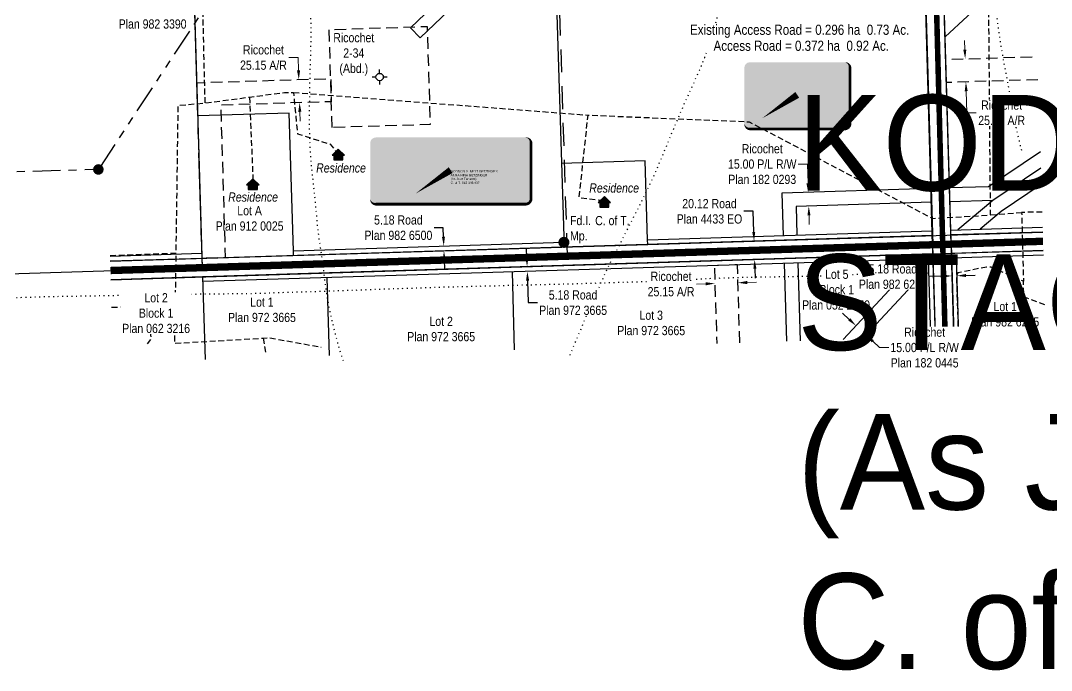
# Model space of a CAD drawing. Extents: x 628514 to 641832, y 5899000 to 5905480.
# Drawn here: x 637181 to 638303, y 5903304 to 5904011 of the extents above; entities that cross this region are included whole.
import ezdxf
from ezdxf.enums import TextEntityAlignment as Align

# ---------------------------------------------------------------- set-up
doc = ezdxf.new("R2018")
doc.units = 0
doc.header["$LTSCALE"] = 5
doc.header["$PDSIZE"] = 0.5
for name, pattern in [('foc-ACCESSROAD', [3.75, 2.5, -1.25]), ('foc-DOT', [1, 0.2, -0.8]), ('foc-DRILLPATH', [14.75, 6, -1.75, 1.75, -1.75, 1.75, -1.75]), ('foc-LSD', [8, 5, -3]), ('foc-QUARTERLINE', [33, 25, -3, 2, -3]), ('UG_PIPE', [1.875, 1.25, -0.625])]:
    doc.linetypes.add(name, pattern=pattern)
doc.layers.get('Defpoints').update_dxf_attribs({"color": 9})
for name, color, linetype in [('ABADATA-DRILL', 8, 'foc-DOT'), ('AS-OWNER', 7, 'Continuous'), ('AS-PIPE-UG', 44, 'UG_PIPE'), ('AS-POWER', 104, 'foc-POWER'), ('AS-RESIDENCE', 14, 'Continuous'), ('AS-ROADS', 254, 'Continuous'), ('AS-TELEPHONE', 224, 'foc-TEL'), ('F-AR', 190, 'foc-ACCESSROAD'), ('F-RW', 190, 'Continuous'), ('F-WS', 190, 'foc-ACCESSROAD'), ('F-WS-S', 190, 'Continuous'), ('L-AREAREQUIRED', 7, 'Continuous'), ('L-MON', 1, 'Continuous'), ('L-SEC', 7, 'Continuous'), ('L-SECQ', 8, 'foc-QUARTERLINE'), ('L-SECTION-LSD', 7, 'foc-LSD'), ('L-TITLEDB', 4, 'Continuous'), ('L-TITLEDB-T', 4, 'Continuous'), ('P-PDRILLPATH', 12, 'foc-DRILLPATH')]:
    doc.layers.add(name, color=color, linetype=linetype)
for name, color, linetype, lineweight in [('F-AR-T', 190, 'Continuous', 9), ('F-RW-T', 190, 'Continuous', 9), ('F-WS-T', 190, 'Continuous', 9)]:
    doc.layers.add(name, color=color, linetype=linetype, lineweight=lineweight)
doc.styles.add('100L', font='ARIALN.TTF', dxfattribs={"height": 11})
doc.styles.add('80CG', font='ARIALN.TTF', dxfattribs={"height": 10})
doc.styles.add('80L', font='ARIALN.TTF', dxfattribs={"height": 10})
doc.styles.add('foc-LtypeFont', font='ARIALN.TTF', dxfattribs={"height": 7.35})
doc.styles.get("Standard").update_dxf_attribs({"font": 'ARIALN.TTF'})
doc.linetypes.add('foc-POWER', pattern='A,6,-1,["P",foc-LtypeFont,S=0.2,R=0,X=-0.625,Y=-0.75],-1.24,4', length=12.24)
doc.linetypes.add('foc-POWER-NOLINE', pattern='A,0,-4,["P",foc-LtypeFont,S=0.2,R=0,X=-0.625,Y=-0.75],-8.24', length=12.24)
doc.linetypes.add('foc-TEL', pattern='A,2,-1,["T",foc-LtypeFont,S=0.2,R=0,X=-0.425,Y=-0.75],-1.24,8', length=12.24)
doc.linetypes.add('foc-TEL-NOLINE', pattern='A,0,-2,["T",foc-LtypeFont,S=0.2,R=0,X=-0.425,Y=-0.75],-10.24', length=12.24)
doc.dimstyles.new('Compass 5 000', dxfattribs={"dimscale": 5, "dimtxt": 9, "dimasz": 2, "dimexe": 0.2, "dimexo": 0.0625, "dimgap": 0.5, "dimtad": 0, "dimtih": 1, "dimtoh": 1, "dimzin": 0, "dimdsep": 46, "dimtxsty": '80CG', "dimcen": 0.1, "dimse1": 1, "dimse2": 1, "dimclrd": 256, "dimclrt": 256, "dimaunit": 1, "dimadec": 4, "dimazin": 0, "dimtfac": 0.06, "dimtofl": 0, "dimtmove": 0, "dimatfit": 1, "dimfxl": 0.2, "dimtolj": 1, "dimtzin": 0, "dimlwd": -1, "dimarcsym": 0})

# ---------------------------------------------------------------- blocks, each defined once
blk = doc.blocks.new('*D38')
at = {"layer": 'Defpoints', "color": 0, "transparency": 16777216}
for p in [(638038.4, 5903824.1), (638073.5, 5903825.2), (638074, 5903810.2)]:
    blk.add_point(p, dxfattribs=at)
at = {"layer": 'F-RW-T', "transparency": 16777216}
for p, q in [((638037.4, 5903854.8), (638027.4, 5903854.8)), ((638038.1, 5903834.1), (638037.4, 5903854.8)), ((638039.2, 5903799.1), (638039.5, 5903789.1))]:
    blk.add_line(p, q, dxfattribs=at)
for points in [[(638039.7, 5903834.1), (638036.4, 5903834), (638038.4, 5903824.1)], [(638040.8, 5903799.2), (638037.5, 5903799.1), (638038.9, 5903809.1)]]:
    blk.add_solid(points, dxfattribs=at)
at = {"layer": 'F-RW-T', "transparency": 16777216, "insert": (637988.3, 5903854.8), "char_height": 10, "attachment_point": 5, "style": '80CG'}
blk.add_mtext('\\A1;Ricochet\\P15.00 P/L R/W\\PPlan 182 0293', dxfattribs=at)
blk = doc.blocks.new('*D39')
at = {"layer": 'Defpoints', "color": 0, "transparency": 16777216}
for p in [(637641.8, 5903765.7), (637655.6, 5903766.2), (637655.8, 5903761)]:
    blk.add_point(p, dxfattribs=at)
at = {"layer": 'L-TITLEDB-T', "transparency": 16777216}
for p, q in [((637641.2, 5903785.7), (637631.2, 5903785.7)), ((637641.5, 5903775.7), (637641.2, 5903785.7)), ((637642.3, 5903750.6), (637642.6, 5903740.6))]:
    blk.add_line(p, q, dxfattribs=at)
for points in [[(637643.1, 5903775.8), (637639.8, 5903775.7), (637641.8, 5903765.7)], [(637643.9, 5903750.6), (637640.6, 5903750.5), (637642, 5903760.6)]]:
    blk.add_solid(points, dxfattribs=at)
at = {"layer": 'L-TITLEDB-T', "transparency": 16777216, "insert": (637592.4, 5903785.7), "char_height": 10, "attachment_point": 5, "style": '80CG'}
blk.add_mtext('\\A1;5.18 Road\\PPlan 982 6500', dxfattribs=at)
blk = doc.blocks.new('*D40')
at = {"layer": 'Defpoints', "color": 0, "transparency": 16777216}
for p in [(637713.6, 5903742.7), (637713.7, 5903737.5), (637732.7, 5903738.1)]:
    blk.add_point(p, dxfattribs=at)
at = {"layer": 'L-TITLEDB-T', "transparency": 16777216}
for p, q in [((637732.2, 5903753.3), (637731.9, 5903763.3)), ((637733, 5903728.1), (637733.7, 5903704.2)), ((637733.7, 5903704.2), (637743.7, 5903704.2))]:
    blk.add_line(p, q, dxfattribs=at)
for points in [[(637733.9, 5903753.3), (637730.5, 5903753.2), (637732.5, 5903743.3)], [(637734.7, 5903728.2), (637731.3, 5903728), (637732.7, 5903738.1)]]:
    blk.add_solid(points, dxfattribs=at)
at = {"layer": 'L-TITLEDB-T', "transparency": 16777216, "insert": (637782.5, 5903704.2), "char_height": 10, "attachment_point": 5, "style": '80CG', "bg_fill": 3, "box_fill_scale": 1.1, "bg_fill_color": 256, "bg_fill_true_color": 13158600, "bg_fill_transparency": 0}
blk.add_mtext('\\A1;5.18 Road\\PPlan 972 3665', dxfattribs=at)
blk = doc.blocks.new('*D44')
at = {"layer": 'Defpoints', "color": 0, "transparency": 16777216}
for p in [(637977.7, 5903771.1), (637979.4, 5903771.1), (637978.3, 5903751)]:
    blk.add_point(p, dxfattribs=at)
at = {"layer": 'L-TITLEDB-T', "transparency": 16777216}
for p, q in [((637978.4, 5903803.5), (637968.4, 5903803.5)), ((637979.1, 5903781.1), (637978.4, 5903803.5)), ((637980.3, 5903741), (637980.6, 5903731))]:
    blk.add_line(p, q, dxfattribs=at)
for points in [[(637980.7, 5903781.2), (637977.4, 5903781.1), (637979.4, 5903771.1)], [(637982, 5903741.1), (637978.6, 5903741), (637980, 5903751)]]:
    blk.add_solid(points, dxfattribs=at)
at = {"layer": 'L-TITLEDB-T', "transparency": 16777216, "insert": (637930.9, 5903803.5), "char_height": 10, "attachment_point": 5, "style": '80CG'}
blk.add_mtext('\\A1;20.12 Road\\PPlan 4433 EO', dxfattribs=at)
blk = doc.blocks.new('*U47')
h = blk.add_hatch(color=59)
edge = h.paths.add_edge_path()
edge.add_line((-51.5, -37), (51.5, -37))
edge.add_arc((51.5, -31), 6, 270, 360)
edge.add_line((57.5, -31), (57.5, 29.5))
edge.add_arc((51.5, 29.5), 6, 0, 90)
edge.add_line((51.5, 35.5), (-51.5, 35.5))
edge.add_arc((-51.5, 29.5), 6, 90, 180)
edge.add_line((-57.5, 29.5), (-57.5, -31))
edge.add_arc((-51.5, -31), 6, 180, 270)
at = {"color": 1, "flags": 128}
blk.add_lwpolyline([(-51.5, -37, 3, 3, 0), (51.5, -37, 3, 3, 0.414214), (57.5, -31, 3, 3, 0), (57.5, 29.5, 3, 0, 0.414214), (51.5, 35.5, 0, 0, 0), (-51.5, 35.5, 0, 0, 0.414214), (-57.5, 29.5, 0, 0, 0), (-57.5, -31, 0, 3, 0.414214)], format="xyseb", close=True, dxfattribs=at)
blk.add_lwpolyline([(-38.3, -25.6, 0, 7.5, 0), (0, 0, 0, 0, 0)], format="xyseb", dxfattribs=at)
at = {"color": 1, "lineweight": 30, "flags": 104}
blk.add_attdef('ENTER_TEXT', text='', height=10, dxfattribs=at).set_placement((-0.3, 0), align=Align.MIDDLE_CENTER)
blk = doc.blocks.new('*U64')
h = blk.add_hatch(color=59)
edge = h.paths.add_edge_path()
edge.add_line((-81.5, -37), (81.5, -37))
edge.add_arc((81.5, -31), 6, 270, 360)
edge.add_line((87.5, -31), (87.5, 29.5))
edge.add_arc((81.5, 29.5), 6, 0, 90)
edge.add_line((81.5, 35.5), (-81.5, 35.5))
edge.add_arc((-81.5, 29.5), 6, 90, 180)
edge.add_line((-87.5, 29.5), (-87.5, -31))
edge.add_arc((-81.5, -31), 6, 180, 270)
at = {"color": 1, "flags": 128}
blk.add_lwpolyline([(-81.5, -37, 3, 3, 0), (81.5, -37, 3, 3, 0.414214), (87.5, -31, 3, 3, 0), (87.5, 29.5, 3, 0, 0.414214), (81.5, 35.5, 0, 0, 0), (-81.5, 35.5, 0, 0, 0.414214), (-87.5, 29.5, 0, 0, 0), (-87.5, -31, 0, 3, 0.414214)], format="xyseb", close=True, dxfattribs=at)
blk.add_lwpolyline([(-38.3, -25.6, 0, 7.5, 0), (0, 0, 0, 0, 0)], format="xyseb", dxfattribs=at)
at = {"color": 1, "lineweight": 30, "flags": 104}
blk.add_attdef('ENTER_TEXT', text='', height=10, dxfattribs=at).set_placement((-0.3, 0), align=Align.MIDDLE_CENTER)
blk = doc.blocks.new('*D48')
at = {"layer": 'Defpoints', "color": 0, "transparency": 16777216}
for p in [(637484.1, 5903946.8), (637470.2, 5903946.3), (637471, 5903921.2)]:
    blk.add_point(p, dxfattribs=at)
at = {"layer": 'F-AR-T', "transparency": 16777216}
for p, q in [((637483.4, 5903970.7), (637473.4, 5903970.7)), ((637483.8, 5903956.8), (637483.4, 5903970.7)), ((637485.2, 5903911.6), (637485.5, 5903901.6))]:
    blk.add_line(p, q, dxfattribs=at)
for points in [[(637485.5, 5903956.8), (637482.1, 5903956.7), (637484.1, 5903946.8)], [(637486.9, 5903911.7), (637483.5, 5903911.6), (637484.9, 5903921.6)]]:
    blk.add_solid(points, dxfattribs=at)
at = {"layer": 'F-AR-T', "transparency": 16777216, "insert": (637445.6, 5903970.7), "char_height": 10, "attachment_point": 5, "style": '80CG'}
blk.add_mtext('\\A1;Ricochet\\P25.15 A/R', dxfattribs=at)
blk = doc.blocks.new('*D50')
at = {"layer": 'Defpoints', "color": 0, "transparency": 16777216}
for p in [(638227.2, 5903969.9), (638209.9, 5903944.2), (638228.1, 5903944.8)]:
    blk.add_point(p, dxfattribs=at)
at = {"layer": 'F-AR-T', "transparency": 16777216}
for p, q in [((638208.7, 5903979.3), (638208.4, 5903989.3)), ((638210.2, 5903934.2), (638211, 5903910.6)), ((638211, 5903910.6), (638221, 5903910.6))]:
    blk.add_line(p, q, dxfattribs=at)
for points in [[(638210.4, 5903979.4), (638207.1, 5903979.2), (638209.1, 5903969.3)], [(638211.9, 5903934.2), (638208.6, 5903934.1), (638209.9, 5903944.2)]]:
    blk.add_solid(points, dxfattribs=at)
at = {"layer": 'F-AR-T', "transparency": 16777216, "insert": (638248.8, 5903910.6), "char_height": 10, "attachment_point": 5, "style": '80CG', "bg_fill": 3, "box_fill_scale": 1.1, "bg_fill_color": 256, "bg_fill_true_color": 13158600, "bg_fill_transparency": 0}
blk.add_mtext('\\A1;Ricochet\\P25.15 A/R', dxfattribs=at)
blk = doc.blocks.new('GABD')
for p, q in [((-0.81, 0), (-1.62, 0)), ((0, 0.81), (0, 1.62)), ((1.62, 0), (0.81, 0)), ((0, -0.81), (0, -1.62))]:
    blk.add_line(p, q)
blk.add_circle((0, 0), 0.8)
blk = doc.blocks.new('res_occ')
for points in [[(0.1, 0.89), (-1.26, -0.37), (1.46, -0.37)], [(-0.9, -1.43), (1.1, -1.43), (1.1, -0.37), (-0.9, -0.37)]]:
    blk.add_hatch(color=14).paths.add_polyline_path(points)
at = {"color": 14}
for points in [[(0.1, 0.89), (-1.26, -0.37), (1.46, -0.37)], [(-0.9, -1.43), (1.1, -1.43), (1.1, -0.37), (-0.9, -0.37)]]:
    blk.add_lwpolyline(points, close=True, dxfattribs=at)
blk = doc.blocks.new('*D66')
at = {"layer": 'Defpoints', "color": 0, "transparency": 16777216}
for p in [(638200, 5903733.4), (638195, 5903727.1), (638200.2, 5903727.2)]:
    blk.add_point(p, dxfattribs=at)
at = {"layer": 'L-TITLEDB-T', "transparency": 16777216}
for p, q in [((638210, 5903733.7), (638220, 5903734)), ((638184.8, 5903733), (638169.2, 5903732.5))]:
    blk.add_line(p, q, dxfattribs=at)
for points in [[(638184.8, 5903734.7), (638184.9, 5903731.3), (638194.8, 5903733.3)], [(638209.9, 5903735.4), (638210, 5903732.1), (638200, 5903733.4)]]:
    blk.add_solid(points, dxfattribs=at)
at = {"layer": 'L-TITLEDB-T', "transparency": 16777216, "insert": (638130.4, 5903732.5), "char_height": 10, "attachment_point": 5, "style": '80CG', "bg_fill": 3, "box_fill_scale": 1.1, "bg_fill_color": 256, "bg_fill_true_color": 13158600, "bg_fill_transparency": 0}
blk.add_mtext('\\A1;5.18 Road\\PPlan 982 6285', dxfattribs=at)
blk = doc.blocks.new('fdia')
at = {"color": 255, "const_width": 1}
blk.add_lwpolyline([(-0.5, 0, 1), (0.5, 0, 1)], format="xyb", close=True, dxfattribs=at)
blk = doc.blocks.new('Fdiaa')
blk.add_blockref('fdia', (0, 0))
blk = doc.blocks.new('fdib')
at = {"color": 1, "const_width": 1.6}
blk.add_lwpolyline([(-0.4, 0, 1), (0.4, 0, 1)], format="xyb", close=True, dxfattribs=at)
at = {"color": 1}
blk.add_circle((0, 0), 0.8, dxfattribs=at)
blk = doc.blocks.new('Fdibb')
blk.add_blockref('fdib', (0, 0))
blk = doc.blocks.new('fdicc')
for name in ['Fdibb', 'Fdiaa']:
    blk.add_blockref(name, (0, 0))
blk = doc.blocks.new('FDI')
blk.add_blockref('fdicc', (0, 0))
blk = doc.blocks.new('*D67')
at = {"layer": 'Defpoints', "color": 0, "transparency": 16777216}
for p in [(638097.7, 5903687.2), (638101.3, 5903669), (638108.7, 5903676.9)]:
    blk.add_point(p, dxfattribs=at)
at = {"layer": 'F-RW-T', "transparency": 16777216}
for p, q in [((638083, 5903686), (638075.7, 5903692.9)), ((638108.6, 5903662.2), (638115.9, 5903655.4)), ((638115.9, 5903655.4), (638125.9, 5903655.4))]:
    blk.add_line(p, q, dxfattribs=at)
for points in [[(638084.1, 5903687.3), (638081.9, 5903684.8), (638090.3, 5903679.2)], [(638109.7, 5903663.4), (638107.5, 5903661), (638101.3, 5903669)]]:
    blk.add_solid(points, dxfattribs=at)
at = {"layer": 'F-RW-T', "transparency": 16777216, "insert": (638165, 5903655.4), "char_height": 10, "attachment_point": 5, "style": '80CG', "bg_fill": 3, "box_fill_scale": 1.1, "bg_fill_color": 256, "bg_fill_true_color": 13158600, "bg_fill_transparency": 0}
blk.add_mtext('\\A1;Ricochet\\P15.00 P/L R/W\\PPlan 182 0445', dxfattribs=at)
blk = doc.blocks.new('*D68')
at = {"layer": 'Defpoints', "color": 0, "transparency": 16777216}
for p in [(637936.8, 5903725.7), (637936.8, 5903725), (637961.9, 5903726.5)]:
    blk.add_point(p, dxfattribs=at)
at = {"layer": 'F-AR-T', "transparency": 16777216}
for p, q in [((637926.8, 5903724.7), (637916.8, 5903724.4)), ((637971.9, 5903726.1), (637981.9, 5903726.4))]:
    blk.add_line(p, q, dxfattribs=at)
for points in [[(637926.7, 5903726.4), (637926.8, 5903723), (637936.8, 5903725)], [(637971.9, 5903727.8), (637972, 5903724.4), (637961.9, 5903725.8)]]:
    blk.add_solid(points, dxfattribs=at)
at = {"layer": 'F-AR-T', "transparency": 16777216, "insert": (637889.1, 5903724.4), "char_height": 10, "attachment_point": 5, "style": '80CG', "bg_fill": 3, "box_fill_scale": 1.1, "bg_fill_color": 256, "bg_fill_true_color": 13158600, "bg_fill_transparency": 0}
blk.add_mtext('\\A1;Ricochet\\P25.15 A/R', dxfattribs=at)
blk = doc.blocks.new('plbh')
at = {"layer": 'L-MON'}
h = blk.add_hatch(color=255, dxfattribs=at)
h.dxf.hatch_style = 1
edge = h.paths.add_edge_path()
edge.add_arc((0, 0), 1.16, 0, 360)
h = blk.add_hatch(color=256, dxfattribs=at)
h.dxf.hatch_style = 1
h.paths.add_polyline_path([(-0.96, 0, 1), (0.96, 0, 1)])
h.paths.add_polyline_path([(0.91, 0, -1), (-0.91, 0, -1)], flags=16)
h.paths.add_polyline_path([(0.45, 0, -1), (-0.45, 0, -1)], flags=0)
h = blk.add_hatch(color=256, dxfattribs=at)
h.dxf.hatch_style = 1
h.paths.add_polyline_path([(-0.45, 0, 1), (0.45, 0, 1)])
h.paths.add_polyline_path([(0.4, 0, -1), (-0.4, 0, -1)], flags=16)
at = {"layer": 'L-MON', "color": 240}
for radius in [0.96, 0.91, 0.45, 0.4]:
    blk.add_circle((0, 0), radius, dxfattribs=at)

msp = doc.modelspace()

# ---------------------------------------------------------------- linework, layer by layer
at = {"layer": 'ABADATA-DRILL', "flags": 128}
for points in [[(637779.226, 5903647.113), (637779.322, 5903647.367), (637782.654, 5903655.666), (637786.205, 5903663.992), (637789.836, 5903672.331), (637793.325, 5903680.735), (637796.813, 5903689.139), (637800.595, 5903697.802), (637804.296, 5903706.122), (637808.176, 5903714.858), (637811.807, 5903723.186), (637815.478, 5903731.526), (637819.25, 5903739.798), (637823.147, 5903747.944), (637827.247, 5903755.956), (637831.649, 5903764.276), (637835.781, 5903772.209), (637839.955, 5903780.463), (637844.007, 5903788.423), (637848.228, 5903796.759), (637852.24, 5903804.708), (637856.518, 5903813.135), (637860.544, 5903821.324), (637864.724, 5903830.029), (637868.634, 5903838.395), (637872.473, 5903846.809), (637876.229, 5903855.311), (637878.214, 5903860.021), (637885.066, 5903876.655), (637888.367, 5903884.654), (637891.939, 5903893.291), (637895.603, 5903901.88), (637899.365, 5903910.512), (637903.079, 5903919.083), (637906.864, 5903927.606), (637910.718, 5903936.191), (637914.593, 5903944.726), (637918.419, 5903953.26), (637922.142, 5903961.851), (637925.703, 5903970.518), (637928.961, 5903979.306), (637931.946, 5903988.175), (637934.739, 5903997.13), (637937.311, 5904006.108), (637939.613, 5904015.058), (637941.739, 5904024.583), (637943.378, 5904033.294), (637944.781, 5904042.559), (637945.868, 5904051.714), (637946.71, 5904060.992), (637947.249, 5904070.061), (637947.408, 5904079.44), (637947.157, 5904088.817), (637946.567, 5904098.163), (637945.707, 5904107.492), (637944.598, 5904116.794), (637943.37, 5904126.073), (637942.021, 5904135.348), (637940.515, 5904144.548), (637938.948, 5904153.787), (637937.47, 5904163.038), (637936.132, 5904172.313), (637934.933, 5904181.612), (637933.873, 5904190.926), (637932.844, 5904200.23), (637931.806, 5904209.504), (637930.747, 5904218.817), (637929.567, 5904228.157), (637928.318, 5904237.435), (637927.1, 5904246.723), (637925.891, 5904256.012), (637924.592, 5904265.299), (637923.205, 5904274.552), (637921.757, 5904283.804), (637920.329, 5904293.047), (637919.035, 5904302.194), (637917.854, 5904311.563), (637916.773, 5904320.926), (637915.794, 5904330.242), (637915.021, 5904339.343), (637914.394, 5904348.579), (637913.973, 5904357.931), (637913.784, 5904365.188), (637913.753, 5904367.288), (637913.543, 5904376.976), (637913.254, 5904386.312), (637912.903, 5904395.675), (637912.533, 5904405.039), (637912.125, 5904414.301), (637911.735, 5904423.653), (637911.314, 5904433.025), (637910.834, 5904442.385), (637910.314, 5904452.074), (637909.817, 5904461.304), (637909.273, 5904470.792), (637908.763, 5904480.141), (637908.222, 5904489.499), (637907.674, 5904499.128), (637907.224, 5904508.469), (637906.775, 5904517.809), (637906.246, 5904527.458), (637905.777, 5904536.768), (637905.397, 5904546.101), (637905.087, 5904555.436), (637904.757, 5904564.791), (637904.448, 5904574.116), (637904.251, 5904583.704), (637904.234, 5904593.297), (637904.435, 5904602.617), (637904.746, 5904611.95), (637905.227, 5904621.278), (637905.858, 5904630.6), (637906.498, 5904639.952), (637907.139, 5904649.275), (637907.831, 5904658.569), (637908.588, 5904668.375), (637909.21, 5904677.686), (637909.676, 5904687.504), (637909.997, 5904696.837), (637910.334, 5904706.631), (637910.665, 5904716.305), (637910.875, 5904725.654), (637910.908, 5904735.269), (637910.708, 5904744.598), (637910.26, 5904753.878), (637909.68, 5904763.586), (637909.101, 5904772.893), (637908.512, 5904782.21), (637907.883, 5904791.505), (637907.25, 5904801.281), (637906.661, 5904810.588), (637905.998, 5904820.383), (637905.309, 5904829.697), (637904.566, 5904839.48), (637903.877, 5904848.804), (637903.227, 5904858.159), (637902.56, 5904867.744), (637902, 5904877.071), (637901.531, 5904886.402), (637901.074, 5904895.983), (637900.646, 5904905.584), (637900.227, 5904914.896), (637899.798, 5904924.227), (637899.324, 5904934.038), (637898.847, 5904943.628), (637898.447, 5904952.97), (637898.088, 5904962.304), (637897.674, 5904972.136), (637897.241, 5904981.928), (637896.76, 5904991.298), (637896.254, 5905000.867), (637895.783, 5905010.217), (637895.346, 5905019.829), (637894.965, 5905029.202), (637894.542, 5905038.994), (637894.082, 5905048.694), (637893.652, 5905058.036), (637893.192, 5905067.366), (637892.663, 5905076.685), (637892.223, 5905086.376), (637891.916, 5905095.611), (637891.655, 5905105.348), (637891.395, 5905115.054), (637891.095, 5905124.41), (637890.86, 5905132.176), (637890.447, 5905147.17)], [(637532.678, 5903640.875), (637531.262, 5903644.944), (637528.735, 5903652.795), (637526.463, 5903660.442), (637524.341, 5903668.434), (637522.422, 5903676.342), (637520.444, 5903684.579), (637518.527, 5903692.747), (637516.705, 5903701.438), (637515.132, 5903710.176), (637513.796, 5903718.681), (637512.647, 5903727.301), (637511.574, 5903736.034), (637510.418, 5903745.235), (637509.222, 5903754.084), (637507.852, 5903763.418), (637506.429, 5903772.871), (637505.184, 5903782.019), (637504.151, 5903791.473), (637503.353, 5903800.734), (637502.309, 5903812.298), (637500.451, 5903830.202), (637499.599, 5903837.891), (637498.522, 5903847.454), (637497.594, 5903856.751), (637496.864, 5903866.073), (637496.335, 5903875.402), (637496.005, 5903884.757), (637495.824, 5903894.115), (637495.767, 5903903.728), (637495.817, 5903913.413), (637495.913, 5903922.9), (637496.004, 5903932.246), (637496.16, 5903942.075), (637496.38, 5903951.765), (637496.654, 5903961.007), (637496.933, 5903970.369), (637497.228, 5903979.571), (637497.449, 5903988.872), (637497.459, 5903998.236), (637497.359, 5904007.607), (637497.218, 5904016.977), (637497.027, 5904026.345), (637496.817, 5904035.713), (637496.646, 5904045.082), (637496.516, 5904054.452), (637496.405, 5904063.823), (637496.275, 5904073.183), (637496.155, 5904082.533), (637496.054, 5904091.904), (637495.994, 5904101.276), (637495.974, 5904110.64), (637495.943, 5904120.023), (637495.862, 5904129.404), (637495.682, 5904138.763), (637495.421, 5904148.129), (637495.12, 5904157.505), (637494.75, 5904166.878), (637494.359, 5904176.23), (637493.91, 5904185.551), (637493.479, 5904194.923), (637493.002, 5904204.173), (637492.45, 5904213.581), (637491.96, 5904222.931), (637491.5, 5904232.281), (637491.01, 5904241.641), (637490.461, 5904251.299), (637489.94, 5904260.658), (637489.47, 5904269.998), (637489.03, 5904279.35), (637488.62, 5904288.712), (637488.179, 5904298.083), (637487.679, 5904307.432), (637487.169, 5904316.791), (637486.738, 5904326.163), (637486.327, 5904335.525), (637485.851, 5904344.755), (637485.348, 5904354.185), (637484.996, 5904363.608), (637484.895, 5904372.989), (637484.86, 5904382.172), (637484.771, 5904391.503), (637484.69, 5904400.875), (637484.612, 5904410.157), (637484.522, 5904419.528), (637484.441, 5904428.889), (637484.41, 5904438.273), (637484.4, 5904447.646), (637484.383, 5904456.889), (637484.374, 5904466.203), (637484.314, 5904475.905), (637484.224, 5904485.247), (637484.16, 5904491.628), (637484.134, 5904494.618), (637484.053, 5904504), (637484.01, 5904513.102), (637483.9, 5904522.463), (637483.602, 5904532.068), (637483.262, 5904541.442), (637482.898, 5904551.256), (637482.579, 5904560.571), (637482.322, 5904570.177), (637482.077, 5904580.024), (637481.783, 5904589.86), (637481.423, 5904599.203), (637481.034, 5904608.866), (637480.604, 5904618.208), (637480.186, 5904627.499), (637479.815, 5904636.873), (637479.362, 5904646.674), (637478.882, 5904656.014), (637478.423, 5904665.344), (637477.962, 5904674.705), (637477.532, 5904684.046), (637477.143, 5904693.369), (637476.724, 5904702.701), (637476.245, 5904711.991), (637475.747, 5904721.621), (637475.248, 5904731.27), (637474.809, 5904740.601), (637474.378, 5904750.313), (637473.988, 5904759.666), (637473.579, 5904768.988), (637473.108, 5904778.358), (637472.649, 5904787.679), (637472.229, 5904797.01), (637471.819, 5904806.352), (637471.4, 5904815.684), (637470.99, 5904825.006), (637470.63, 5904834.71), (637470.36, 5904844.056), (637470.136, 5904853.884), (637469.917, 5904863.221), (637469.687, 5904872.568), (637469.467, 5904881.926), (637469.327, 5904891.256), (637469.227, 5904900.597), (637469.085, 5904910.397), (637468.965, 5904919.737), (637468.876, 5904929.409), (637468.776, 5904938.75), (637468.663, 5904948.55), (637468.554, 5904957.851), (637468.422, 5904967.642), (637468.311, 5904977.002), (637468.208, 5904986.823), (637468.168, 5904996.176), (637468.189, 5905005.491), (637468.179, 5905014.824), (637468.13, 5905024.497), (637468.123, 5905034.111), (637468.083, 5905043.453), (637467.883, 5905052.791), (637467.563, 5905062.166), (637467.189, 5905071.97), (637466.82, 5905081.653), (637466.409, 5905091.025), (637465.871, 5905100.653), (637465.212, 5905109.968), (637464.81, 5905115.199), (637463.619, 5905131.151)], [(638270.739, 5903869.682), (638269.196, 5903875.569), (638264.753, 5903894.177), (638260.927, 5903912.904), (638257.62, 5903931.666), (638254.259, 5903950.226), (638250.671, 5903969.02), (638247.529, 5903987.626), (638244.821, 5904006.425), (638242.442, 5904025.284), (638240.705, 5904044.082), (638239.617, 5904063.268), (638238.727, 5904082.5), (638237.928, 5904101.705), (638237.407, 5904121.008), (638236.744, 5904140.027), (638235.765, 5904159.237), (638234.999, 5904178.363), (638234.295, 5904198.07), (638233.508, 5904216.895), (638232.986, 5904236.199), (638232.544, 5904255.534), (638232.231, 5904274.883), (638232.187, 5904294.28), (638232.247, 5904313.55), (638232.185, 5904332.886), (638231.873, 5904352.215), (638231.362, 5904371.518), (638230.845, 5904390.651), (638230.418, 5904409.807), (638229.946, 5904429.142), (638229.614, 5904448.46), (638229.453, 5904467.744), (638229.102, 5904487.032), (638228.522, 5904506.313), (638227.786, 5904525.419), (638227.037, 5904544.636), (638226.556, 5904563.9), (638226.26, 5904583.04), (638226.103, 5904602.183), (638225.896, 5904621.355), (638225.608, 5904640.545), (638225.547, 5904659.831), (638225.561, 5904678.95), (638225.221, 5904698.208), (638224.576, 5904717.287), (638223.757, 5904736.512), (638222.841, 5904755.633), (638221.761, 5904774.88), (638220.223, 5904794.053), (638218.5, 5904813.041), (638216.772, 5904832.199), (638215.015, 5904851.326), (638213.527, 5904870.501), (638212.278, 5904889.733), (638210.938, 5904908.962), (638209.708, 5904928.204), (638208.561, 5904947.349), (638207.22, 5904966.268), (638205.673, 5904985.421), (638202.988, 5905017.216)], [(636605.897, 5903617.425), (636610.172, 5903622.491), (636615.791, 5903628.555), (636621.717, 5903634.347), (636628.011, 5903639.909), (636634.56, 5903645.259), (636641.347, 5903650.356), (636648.382, 5903655.149), (636655.666, 5903659.65), (636663.228, 5903663.898), (636670.906, 5903667.91), (636678.81, 5903671.718), (636686.777, 5903675.418), (636694.726, 5903679.067), (636702.736, 5903682.668), (636711.088, 5903686.219), (636719.43, 5903689.389), (636727.953, 5903692.215), (636736.654, 5903694.735), (636745.824, 5903696.969), (636755.104, 5903698.856), (636764.244, 5903700.388), (636773.452, 5903701.603), (636790.816, 5903703.141), (636798.288, 5903703.505), (636807.602, 5903703.872), (636817.192, 5903704.347), (636826.884, 5903704.745), (636836.213, 5903704.943), (636845.533, 5903705.05), (636855.134, 5903705.165), (636864.735, 5903705.28), (636874.076, 5903705.368), (636883.79, 5903705.376), (636893.154, 5903705.354), (636902.529, 5903705.323), (636911.894, 5903705.281), (636921.25, 5903705.209), (636930.617, 5903705.088), (636939.974, 5903704.966), (636949.069, 5903704.927), (636958.441, 5903705.005), (636967.953, 5903705.068), (636977.276, 5903705.105), (636986.649, 5903705.144), (636996.022, 5903705.152), (637005.405, 5903705.201), (637014.715, 5903705.318), (637024.084, 5903705.506), (637033.461, 5903705.725), (637042.838, 5903705.964), (637052.213, 5903706.273), (637061.457, 5903706.618), (637070.702, 5903706.933), (637080.067, 5903707.231), (637089.442, 5903707.54), (637098.818, 5903707.829), (637108.195, 5903708.058), (637117.453, 5903708.273), (637126.819, 5903708.522), (637136.177, 5903708.74), (637145.554, 5903708.969), (637154.782, 5903709.193), (637164.168, 5903709.452), (637173.504, 5903709.73), (637182.879, 5903710.019), (637192.244, 5903710.327), (637201.62, 5903710.626), (637210.987, 5903710.864), (637220.345, 5903711.043), (637229.445, 5903711.194), (637238.714, 5903711.359), (637248.144, 5903711.49), (637257.524, 5903711.618), (637266.853, 5903711.806), (637276.001, 5903711.998), (637285.24, 5903712.173), (637294.609, 5903712.331), (637303.878, 5903712.497), (637313.207, 5903712.685), (637322.575, 5903712.883), (637331.953, 5903713.072), (637341.332, 5903713.251), (637350.712, 5903713.37), (637360.084, 5903713.448), (637369.454, 5903713.567), (637378.814, 5903713.715), (637388.155, 5903713.813), (637397.527, 5903713.881), (637407.217, 5903714.009), (637416.548, 5903714.116), (637425.919, 5903714.215), (637435.299, 5903714.354), (637444.756, 5903714.585), (637454.13, 5903714.934), (637463.503, 5903715.313), (637472.888, 5903715.622), (637482.264, 5903715.89), (637491.631, 5903716.139), (637500.948, 5903716.376), (637510.652, 5903716.704), (637520.025, 5903717.103), (637529.39, 5903717.422), (637538.746, 5903717.68), (637548.111, 5903717.998), (637557.724, 5903718.364), (637567.438, 5903718.732), (637576.761, 5903719.09), (637586.106, 5903719.418), (637595.391, 5903719.714), (637604.747, 5903720.002), (637614.081, 5903720.32), (637623.435, 5903720.688), (637632.769, 5903721.015), (637642.455, 5903721.293), (637651.782, 5903721.53), (637661.44, 5903721.747), (637671.157, 5903721.996), (637680.503, 5903722.264), (637690.16, 5903722.501), (637699.548, 5903722.7), (637708.885, 5903722.957), (637718.23, 5903723.255), (637727.866, 5903723.532), (637737.204, 5903723.739), (637746.852, 5903723.956), (637756.178, 5903724.203), (637765.897, 5903724.402), (637775.255, 5903724.59), (637784.622, 5903724.849), (637793.957, 5903725.146), (637803.372, 5903725.456), (637812.717, 5903725.754), (637822.282, 5903726.068), (637831.627, 5903726.366), (637840.963, 5903726.644), (637850.341, 5903726.853), (637860.017, 5903727.12), (637869.622, 5903727.445), (637879.326, 5903727.814), (637888.637, 5903728.241), (637898.318, 5903728.708), (637907.668, 5903729.186), (637917.305, 5903729.763), (637925.214, 5903730.27), (637926.622, 5903730.36), (637935.923, 5903730.817), (637945.517, 5903731.142), (637954.842, 5903731.449), (637964.178, 5903731.747), (637973.545, 5903731.975), (637982.894, 5903732.133), (637992.204, 5903732.28), (638001.543, 5903732.438), (638011.133, 5903732.593), (638020.482, 5903732.761), (638029.83, 5903732.959), (638039.158, 5903733.166), (638048.855, 5903733.394), (638058.562, 5903733.662), (638067.917, 5903733.96), (638077.281, 5903734.299), (638086.611, 5903734.776), (638095.939, 5903735.344), (638105.657, 5903735.893), (638114.976, 5903736.4), (638124.316, 5903736.908), (638133.635, 5903737.415), (638151.005, 5903738.363)]]:
    msp.add_lwpolyline(points, dxfattribs=at)
at = {"layer": 'AS-PIPE-UG', "flags": 128}
for points in [[(637382.201, 5903921.313), (637362.756, 5904713.135)], [(637816.001, 5903815.106), (637789.062, 5903818.127), (637798.825, 5903908.09), (637973.925, 5903900.878), (638173.402, 5903795.753), (638236.709, 5903799.532), (638234.702, 5904038.883), (638281.25, 5904199.284)], [(637278.729, 5903755.624), (637350.642, 5903758.123), (637352.884, 5903918.599), (637382.201, 5903921.313), (637430.566, 5903927.706), (637468.601, 5903932.734), (637478.28, 5903932.777), (637482.61, 5903887.882), (637518.147, 5903876.603), (637525.201, 5903867.559)], [(637430.566, 5903927.706), (637434.175, 5903836.555)], [(637478.28, 5903932.777), (637798.825, 5903908.09)], [(638236.709, 5903799.532), (638270.557, 5903802.385)], [(638292.803, 5903802.468), (638270.557, 5903802.385), (638272.526, 5903727.468)], [(637349.857, 5903701.975), (637350.642, 5903758.123)], [(638295.738, 5903701.666), (638272.975, 5903710.382), (638272.526, 5903727.468), (638237.267, 5903742.611), (638232.241, 5903742.956), (638201.17, 5903736.516), (638199.557, 5903733.713), (638201.496, 5903669.374)], [(637280.395, 5903699.201), (637317.346, 5903700.677), (637349.857, 5903701.975), (637348.651, 5903660.078), (637445.341, 5903665.661), (637451.423, 5903666.012), (637508.53, 5903655.896)], [(637317.337, 5903700.904), (637320.332, 5903683.307), (637323.412, 5903664.827), (637319.182, 5903659.278)], [(637445.341, 5903665.661), (637448.108, 5903647.598)]]:
    msp.add_lwpolyline(points, dxfattribs=at)
at = {"layer": 'AS-POWER', "linetype": 'foc-POWER-NOLINE', "flags": 128}
for points in [[(638196.616, 5903671.044), (638193.356, 5903783.016), (638173.608, 5904461.328)], [(637278.919, 5903749.186), (637863.691, 5903767.507), (638293.429, 5903780.971)]]:
    msp.add_lwpolyline(points, dxfattribs=at)
at = {"layer": 'AS-ROADS', "flags": 128}
for points, const_width in [([(638173.612, 5904189.248), (638187.3, 5903667.563)], 6), ([(637279.216, 5903739.134), (638293.721, 5903770.918)], 8)]:
    msp.add_lwpolyline(points, dxfattribs=dict(at, const_width=const_width))
at = {"layer": 'AS-TELEPHONE', "linetype": 'foc-TEL-NOLINE', "flags": 128}
for points in [[(638176.284, 5903679.081), (638173.273, 5903782.386), (638158.192, 5904299.908)], [(637279.513, 5903729.081), (638174.01, 5903757.105), (638294.014, 5903760.865)]]:
    msp.add_lwpolyline(points, dxfattribs=at)
at = {"layer": 'F-AR', "flags": 128}
for points in [[(638288.216, 5903946.631), (638188.683, 5903943.512), (638187.952, 5903968.644), (638287.429, 5903971.761)], [(637963.958, 5903660.566), (637961.304, 5903745.26), (637936.174, 5903744.473), (637938.827, 5903659.779)]]:
    msp.add_lwpolyline(points, dxfattribs=at)
msp.add_lwpolyline([(637378.841, 5903752.317), (637373.199, 5903943.286), (637518.719, 5903947.846), (637519.461, 5903922.714), (637399.072, 5903918.942), (637403.971, 5903753.104)], close=True, dxfattribs=at)
at = {"layer": 'F-RW', "flags": 128}
msp.add_lwpolyline([(638157.316, 5904329.756), (638009.721, 5904324.768), (637949.152, 5904309.766), (637616.172, 5903992.137), (637605.656, 5904003.161), (637941.563, 5904323.583), (638007.609, 5904339.941), (638154.727, 5904344.913), (638156.855, 5904345.584)], close=True, dxfattribs=at)
at = {"layer": 'F-RW'}
for points in [[(638290.889, 5903868.207), (638234.426, 5903830.261), (638192.019, 5903828.925)], [(638291.405, 5903850.488), (638239.21, 5903815.41), (638192.456, 5903813.938)], [(638291.405, 5903850.488), (638239.21, 5903815.41), (638201.077, 5903783.257)], [(638171.915, 5903828.292), (638009.63, 5903823.182), (638011.069, 5903777.305)], [(638291.921, 5903832.767), (638248.252, 5903803.419), (638225.238, 5903784.014)], [(638172.351, 5903813.305), (638025.087, 5903808.668), (638026.056, 5903777.774)], [(638012.024, 5903746.849), (638014.681, 5903662.155)], [(638027.011, 5903747.319), (638029.667, 5903662.625)], [(638163.527, 5903751.596), (638157.538, 5903746.546), (638136.482, 5903728.792), (638076.2, 5903664.083)], [(638169.417, 5903736.947), (638167.205, 5903735.082), (638146.839, 5903717.91), (638097.31, 5903664.744)]]:
    msp.add_lwpolyline(points, dxfattribs=at)
at = {"layer": 'F-WS', "flags": 128}
msp.add_lwpolyline([(637520.293, 5903894.544), (637517.144, 5904001.147), (637623.741, 5904004.487), (637626.89, 5903897.884)], close=True, dxfattribs=at)
at = {"layer": 'L-SEC'}
for p, q in [((638126.683, 5905379.177), (638172.018, 5903828.28)), ((638173.717, 5903767.158), (638150.287, 5904571.193)), ((638193.894, 5903767.696), (638170.39, 5904571.781)), ((638193.799, 5903767.787), (638170.393, 5904571.778)), ((636583.241, 5903716.979), (638173.807, 5903767.094)), ((637379.144, 5903742.058), (638173.792, 5903767.108)), ((638174.138, 5903751.932), (638173.987, 5903757.108))]:
    msp.add_line(p, q, dxfattribs=at)
at = {"layer": 'L-SEC', "flags": 128}
for points in [[(638150.287, 5904571.193), (638173.792, 5903767.108)], [(638173.717, 5903767.158), (638176.922, 5903657.176)], [(638193.799, 5903767.787), (638293.721, 5903770.918)], [(638193.799, 5903767.787), (638197.005, 5903657.684)]]:
    msp.add_lwpolyline(points, dxfattribs=at)
at = {"layer": 'L-SECQ', "flags": 128}
msp.add_lwpolyline([(637379.144, 5903742.058), (637355.384, 5904546.308)], dxfattribs=at)
at = {"layer": 'L-SECTION-LSD', "flags": 128}
msp.add_lwpolyline([(637776.427, 5903754.711), (637751.258, 5904558.701)], dxfattribs=at)
at = {"layer": 'L-TITLEDB'}
for p, q in [((637473.489, 5903910.29), (637374.266, 5903907.181)), ((637478.178, 5903760.609), (637473.489, 5903910.29)), ((637860.843, 5903858.422), (637769.917, 5903855.574)), ((637863.529, 5903772.682), (637860.843, 5903858.422)), ((637863.529, 5903772.682), (638173.273, 5903782.386)), ((638193.356, 5903783.016), (638293.278, 5903786.146)), ((638293.429, 5903780.971), (638193.506, 5903777.84)), ((638173.424, 5903777.211), (637378.823, 5903752.316)), ((637478.178, 5903760.609), (637772.613, 5903769.834)), ((637863.691, 5903767.507), (637863.529, 5903772.682)), ((638174.01, 5903757.105), (637379.453, 5903732.212)), ((637478.34, 5903755.434), (637478.178, 5903760.609)), ((638294.014, 5903760.865), (638194.092, 5903757.734)), ((638174.161, 5903751.929), (637379.615, 5903727.036)), ((638294.165, 5903755.688), (638194.242, 5903752.558))]:
    msp.add_line(p, q, dxfattribs=at)
at = {"layer": 'L-TITLEDB', "flags": 128}
for points in [[(637747.808, 5904558.673), (637772.778, 5903764.583)], [(637379.138, 5903742.264), (637355.384, 5904546.308)], [(638187.24, 5903993.076), (638284.625, 5904083.384)], [(637378.661, 5903757.492), (637278.757, 5903754.362)], [(637378.823, 5903752.316), (637278.919, 5903749.186)], [(638027.011, 5903747.319), (638029.667, 5903662.625)], [(638168.985, 5903751.767), (638171.453, 5903667.078)], [(638199.418, 5903752.72), (638201.885, 5903668.009)], [(637716.08, 5903737.577), (637718.551, 5903652.878)], [(637379.453, 5903732.212), (637279.513, 5903729.081)], [(637379.453, 5903732.212), (637382.167, 5903642.339)], [(637517.359, 5903646.574), (637514.868, 5903731.273)]]:
    msp.add_lwpolyline(points, dxfattribs=at)
at = {"layer": 'P-PDRILLPATH', "flags": 128}
msp.add_lwpolyline([(637649.081, 5904430.498), (637266, 5903849), (635871, 5903808)], dxfattribs=at)

# ---------------------------------------------------------------- block references
at = {"layer": 'AS-OWNER'}
ref = msp.add_blockref('*U64', (637649.292, 5903848.272), dxfattribs=at)
lines = msp.add_mtext('GORDON ALBERT GETZINGER\\PANNA NINA GETZINGER\\P(As Joint Tenants)\\PC. of T. 012 146 407', dxfattribs={"layer": '0', "color": 1, "insert": (637649.292, 5903848.272), "char_height": 2.5, "attachment_point": 1})
ref.add_attrib('ENTER_TEXT', '', (637649.292, 5903848.272), dxfattribs={"flags": 104}).embed_mtext(lines)
at = {"layer": 'AS-RESIDENCE', "xscale": 5.000000000000092, "yscale": 5.000000000000092, "zscale": 5.000000000000092}
for p in [(637526.565, 5903866.553), (637433.481, 5903834.207), (637816.001, 5903815.106)]:
    msp.add_blockref('res_occ', p, dxfattribs=at)
at = {"layer": 'F-WS-S', "xscale": 5.000000000000096, "yscale": 5.000000000000096, "zscale": 5.000000000000096}
msp.add_blockref('GABD', (637572.017, 5903949.515), dxfattribs=at)
at = {"layer": 'L-MON', "xscale": 4.998552950000067, "yscale": 4.998552950000067, "zscale": 4.998552950000067}
msp.add_blockref('plbh', (637266, 5903849), dxfattribs=at)

# ---------------------------------------------------------------- texts
at = {"layer": 'AS-RESIDENCE', "char_height": 10, "attachment_point": 1, "style": '80L'}
for insert in [(637502.974, 5903855.652), (637800.109, 5903833.851), (637407.281, 5903824.021)]:
    msp.add_mtext_dynamic_manual_height_columns('{\\fArial Narrow|b0|i1|c0|p34;Residence}', width=53.94038, gutter_width=50, heights=[0], dxfattribs=dict(at, insert=insert))
at = {"layer": 'F-WS-T', "insert": (637521.601, 5903997.287), "char_height": 9.99711, "attachment_point": 1, "style": '80L'}
msp.add_mtext_dynamic_manual_height_columns('\\pxqc;Ricochet\\P2-34\\P(Abd.)', width=44.60205, gutter_width=50, heights=[0], dxfattribs=at)
at = {"layer": 'L-TITLEDB-T', "char_height": 9.99711, "attachment_point": 1, "style": '80L'}
for s, insert in [('\\pxqc;Lot 2\\PPlan 982 3390', (637287.246, 5904028.84)), ('\\pxqc;Lot A\\PPlan 912 0025', (637392.773, 5903809.186)), ('\\pxqc;C. of T.', (637787.502, 5903798.417)), ('\\pxqc;Lot 1\\PPlan 972 3665', (637406.186, 5903709.795)), ('\\pxqc;Lot 1\\PPlan 982 6285', (638214.919, 5903704.987)), ('\\pxqc;Lot 2\\PPlan 972 3665', (637601.176, 5903688.935))]:
    msp.add_mtext_dynamic_manual_height_columns(s, width=75.55663, gutter_width=50, heights=[0], dxfattribs=dict(at, insert=insert))

# ---------------------------------------------------------------- dimensions: what is measured, and where the dimension line sits
at = {"layer": 'F-AR-T'}
dim = msp.add_linear_dim(base=(637484.108, 5903946.761), p1=(637470.954, 5903921.194), p2=(637470.166, 5903946.324), angle=91.794471, text='Ricochet\\P25.15 A/R', dimstyle='Compass 5 000', dxfattribs=at)
dim.commit()
dim.dimension.update_dxf_attribs({"geometry": '*D48', "text_midpoint": (637445.624, 5903970.657), "dimtype": 161})
at = {"layer": 'F-RW-T'}
dim = msp.add_linear_dim(base=(638038.39, 5903824.088), p1=(638074.015, 5903810.208), p2=(638073.543, 5903825.195), angle=91.803563, text='Ricochet\\P15.00 P/L R/W\\PPlan 182 0293', dimstyle='Compass 5 000', dxfattribs=at)
dim.commit()
dim.dimension.update_dxf_attribs({"geometry": '*D38', "text_midpoint": (637988.342, 5903854.759), "dimtype": 161})
at = {"layer": 'L-TITLEDB-T'}
dim = msp.add_aligned_dim(p1=(637655.791, 5903760.994), p2=(637655.629, 5903766.169), distance=13.845, text='5.18 Road\\PPlan 982 6500', dimstyle='Compass 5 000', dxfattribs=at)
dim.commit()
dim.dimension.update_dxf_attribs({"geometry": '*D39', "text_midpoint": (637592.443, 5903785.725)})

# ---------------------------------------------------------------- next in the draw order: texts
at = {"layer": 'L-AREAREQUIRED', "color": 5, "insert": (638029.007, 5904006.406), "char_height": 11, "width": 239.74871, "attachment_point": 2, "line_spacing_factor": 0.949356, "style": '100L', "bg_fill": 3, "box_fill_scale": 1.15, "bg_fill_color": 256, "bg_fill_true_color": 256, "bg_fill_transparency": 0}
msp.add_mtext('Existing Access Road = 0.296 ha  0.73 Ac.  Access Road = 0.372 ha  0.92 Ac.', dxfattribs=at)
at = {"layer": 'L-TITLEDB-T', "insert": (637291.019, 5903714.507), "char_height": 9.99711, "attachment_point": 1, "style": '80L', "bg_fill": 3, "box_fill_scale": 1.1, "bg_fill_color": 256, "bg_fill_transparency": 0}
msp.add_mtext_dynamic_manual_height_columns('\\pxqc;Lot 2\\PBlock 1\\PPlan 062 3216', width=75.55663, gutter_width=50, heights=[0], dxfattribs=at)

# ---------------------------------------------------------------- next in the draw order: dimensions: what is measured, and where the dimension line sits
at = {"layer": 'F-AR-T'}
dim = msp.add_linear_dim(base=(638209.911, 5903944.177), p1=(638227.234, 5903969.92), p2=(638228.083, 5903944.791), angle=271.935857, text='Ricochet\\P25.15 A/R', dimstyle='Compass 5 000', override={"dimtfill": 1}, dxfattribs=at)
dim.commit()
dim.dimension.update_dxf_attribs({"geometry": '*D50', "text_midpoint": (638248.78, 5903910.633), "dimtype": 161})
dim = msp.add_aligned_dim(p1=(637961.893, 5903726.456), p2=(637936.763, 5903725.668), distance=0.666, text='Ricochet\\P25.15 A/R', dimstyle='Compass 5 000', override={"dimtfill": 1}, dxfattribs=at)
dim.commit()
dim.dimension.update_dxf_attribs({"geometry": '*D68', "text_midpoint": (637889.058, 5903724.376)})
at = {"layer": 'F-RW-T'}
dim = msp.add_linear_dim(base=(638101.281, 5903669.007), p1=(638097.702, 5903687.164), p2=(638108.674, 5903676.942), angle=317.028563, text='Ricochet\\P15.00 P/L R/W\\PPlan 182 0445', dimstyle='Compass 5 000', override={"dimtfill": 1}, dxfattribs=at)
dim.commit()
dim.dimension.update_dxf_attribs({"geometry": '*D67', "text_midpoint": (638165, 5903655.372), "dimtype": 161})
at = {"layer": 'L-TITLEDB-T'}
dim = msp.add_linear_dim(base=(637732.673, 5903738.097), p1=(637713.557, 5903742.679), p2=(637713.719, 5903737.503), angle=271.794471, text='5.18 Road\\PPlan 972 3665', dimstyle='Compass 5 000', override={"dimtfill": 1}, dxfattribs=at)
dim.commit()
dim.dimension.update_dxf_attribs({"geometry": '*D40', "text_midpoint": (637782.499, 5903704.234), "dimtype": 161})

# ---------------------------------------------------------------- next in the draw order: block references
at = {"layer": 'L-MON', "xscale": 5.000000000000103, "yscale": 5.000000000000103, "zscale": 5.000000000000103}
msp.add_blockref('FDI', (637772.516, 5903769.755), dxfattribs=at)

# ---------------------------------------------------------------- next in the draw order: texts
at = {"layer": 'L-MON', "insert": (637779.167, 5903798.477), "char_height": 9.9971, "attachment_point": 1, "style": '80L'}
msp.add_mtext_dynamic_manual_height_columns('Fd.I.\\PMp.', width=0.94388, gutter_width=50, heights=[0], dxfattribs=at)
at = {"layer": 'L-TITLEDB-T', "style": '80L'}
for s, height, p in [('Block 1', 9.9971, (638050.609, 5903713.411)), ('Plan 052 2850', 9.99711, (638031.658, 5903696.708))]:
    msp.add_text(s, height=height, dxfattribs=at).set_placement(p)
at = {"layer": 'L-TITLEDB-T', "insert": (637829.734, 5903695.537), "char_height": 9.99711, "attachment_point": 1, "style": '80L'}
msp.add_mtext_dynamic_manual_height_columns('\\pxqc;Lot 3\\PPlan 972 3665', width=75.55663, gutter_width=50, heights=[0], dxfattribs=at)

# ---------------------------------------------------------------- next in the draw order: dimensions: what is measured, and where the dimension line sits
at = {"layer": 'L-TITLEDB-T'}
dim = msp.add_linear_dim(base=(637979.369, 5903771.131), p1=(637978.342, 5903750.975), p2=(637977.712, 5903771.079), angle=91.794471, text='20.12 Road\\PPlan 4433 EO', dimstyle='Compass 5 000', dxfattribs=at)
dim.commit()
dim.dimension.update_dxf_attribs({"geometry": '*D44', "text_midpoint": (637930.875, 5903803.522), "dimtype": 161})

# ---------------------------------------------------------------- next in the draw order: texts
at = {"layer": 'L-TITLEDB-T', "insert": (638056.661, 5903740.111), "char_height": 9.9971, "width": 25.60432, "attachment_point": 1, "style": '80L', "bg_fill": 3, "box_fill_scale": 1.15, "bg_fill_color": 256, "bg_fill_true_color": 256, "bg_fill_transparency": 0}
msp.add_mtext('Lot 5', dxfattribs=at)

# ---------------------------------------------------------------- next in the draw order: dimensions: what is measured, and where the dimension line sits
at = {"layer": 'L-TITLEDB-T'}
dim = msp.add_linear_dim(base=(638199.98, 5903733.436), p1=(638194.985, 5903727.057), p2=(638200.161, 5903727.208), angle=1.66757, text='5.18 Road\\PPlan 982 6285', dimstyle='Compass 5 000', override={"dimtfill": 1}, dxfattribs=at)
dim.commit()
dim.dimension.update_dxf_attribs({"geometry": '*D66', "text_midpoint": (638130.448, 5903732.54), "dimtype": 161})

# ---------------------------------------------------------------- next in the draw order: block references
at = {"layer": 'AS-OWNER'}
ref = msp.add_blockref('*U47', (638026.367, 5903930.091), dxfattribs=at)
lines = msp.add_mtext('KODY KJORLIEN\\PSTACIE KJORLIEN\\P(As Joint Tenants)\\PC. of T. 242 177 509', dxfattribs={"layer": '0', "color": 1, "insert": (638026.367, 5903930.091), "char_height": 104.01542, "attachment_point": 1})
ref.add_attrib('ENTER_TEXT', '', (638026.367, 5903930.091), dxfattribs={"flags": 104}).embed_mtext(lines)

doc.saveas('drawing.dxf')
